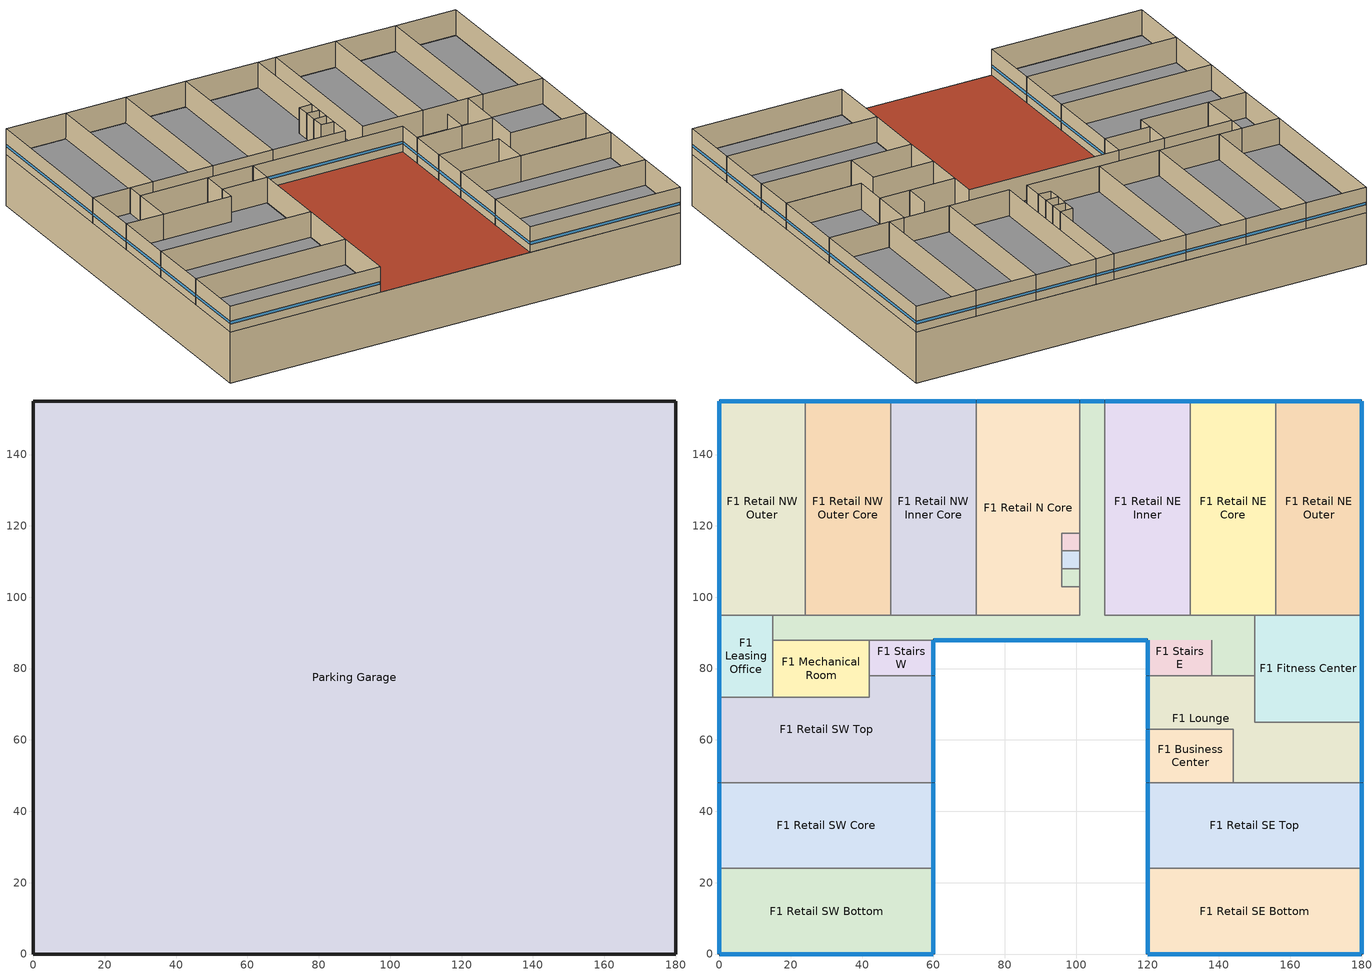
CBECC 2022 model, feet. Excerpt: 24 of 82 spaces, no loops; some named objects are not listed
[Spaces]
Parking Garage
 floor ground (SlabOnOrBelowGradeF073): 180,155 180,0 0,0 0,155 z-20
 wall ground (BelowGradeWallC114): 0,0 180,0 180,155 0,155 0,0 z-20:0
 roof outside (Concrete Podium Roof): 120,0 120,88 60,88 60,0 z0
F1 Business Center
 floor to Parking Garage (OtherFloorU071): 144,63 144,48 120,48 120,63 z0
 wall outside (NonResConcreteExteriorWall): 120,63 120,48 z0:10
 wall to F1 Corridor (WoodFramedInteriorWallU099): 144,48 144,63 120,63 z0:10
 wall to F1 Retail SE Top (WoodFramedInteriorWallU099): 120,48 144,48 z0:10
 wall to F1 Lounge (WoodFramedInteriorWallU099): 144,63 120,63 z0:10
 window (Nonres Fixed Window): 120,62.92 120,48.08 z3.09:4.1
F1 Corridor
 floor to Parking Garage (OtherFloorU071): 108,155 108,95 150,95 150,78 138,78 138,88 15,88 15,95 101,95 101,155 z0
 wall outside (NonResConcreteExteriorWall): 60,88 120,88 / 108,155 101,155 z0:10
 wall to F1 Stairs E (WoodFramedInteriorWallU099): 138,88 138,78 z0:10
 wall to F1 Stairs W (WoodFramedInteriorWallU099): 42,88 60,88 z0:10
 wall to F1 Mechanical Room (WoodFramedInteriorWallU099): 15,88 42,88 z0:10
 wall to F1 Leasing Office (WoodFramedInteriorWallU099): 15,95 15,88 z0:10
 wall to F1 Retail NW Outer (WoodFramedInteriorWallU099): 24,95 15,95 z0:10
 wall to F1 Retail NW Outer Core (WoodFramedInteriorWallU099): 48,95 24,95 z0:10
 wall to F1 Retail NW Inner Core (WoodFramedInteriorWallU099): 72,95 48,95 z0:10
 wall to F1 Retail N Core (WoodFramedInteriorWallU099): 101,103 101,95 72,95 / 101,155 101,118 z0:10
 wall to F1 Elevator S (WoodFramedInteriorWallU099): 101,108 101,103 z0:10
 wall to F1 Elevator Core (WoodFramedInteriorWallU099): 101,113 101,108 z0:10
 wall to F1 Elevator N (WoodFramedInteriorWallU099): 101,118 101,113 z0:10
 wall to F1 Retail NE Inner (WoodFramedInteriorWallU099): 132,95 108,95 108,155 z0:10
 wall to F1 Retail NE Core (WoodFramedInteriorWallU099): 150,95 132,95 z0:10
 wall to F1 Fitness Center (WoodFramedInteriorWallU099): 150,78 150,95 z0:10
 wall to F1 Lounge (WoodFramedInteriorWallU099): 138,78 150,78 z0:10
 window (Nonres Fixed Window): 60.08,88 119.92,88 z3.09:4.09; 107.92,155 101.08,155 z3.09:4.11
F1 Retail SE Top
 floor to Parking Garage (OtherFloorU071): 180,48 180,24 120,24 120,48 z0
 wall outside (NonResConcreteExteriorWall): 180,24 180,48 / 120,48 120,24 z0:10
 wall to F1 Lounge (WoodFramedInteriorWallU099): 180,48 144,48 z0:10
 wall to F1 Retail SE Bottom (WoodFramedInteriorWallU099): 120,24 180,24 z0:10
 window (Nonres Fixed Window): 180,24.08 180,47.92 / 120,47.92 120,24.08 z3.09:4.09
F1 Stairs E
 floor to Parking Garage (OtherFloorU071): 138,88 138,78 120,78 120,88 z0
 wall outside (NonResConcreteExteriorWall): 120,88 120,78 z0:10
 wall to F1 Lounge (WoodFramedInteriorWallU099): 120,78 138,78 z0:10
 window (Nonres Fixed Window): 120,87.92 120,78.08 z3.09:4.1
F1 Stairs W
 floor to Parking Garage (OtherFloorU071): 60,88 60,78 42,78 42,88 z0
 wall outside (NonResConcreteExteriorWall): 60,78 60,88 z0:10
 wall to F1 Mechanical Room (WoodFramedInteriorWallU099): 42,88 42,78 z0:10
 wall to F1 Retail SW Top (WoodFramedInteriorWallU099): 42,78 60,78 z0:10
 window (Nonres Fixed Window): 60,78.08 60,87.92 z3.09:4.1
F1 Mechanical Room
 floor to Parking Garage (OtherFloorU071): 42,88 42,72 15,72 15,88 z0
 wall to F1 Leasing Office (WoodFramedInteriorWallU099): 15,88 15,72 z0:10
 wall to F1 Retail SW Top (WoodFramedInteriorWallU099): 15,72 42,72 42,78 z0:10
F1 Leasing Office
 floor to Parking Garage (OtherFloorU071): 15,95 15,72 0,72 0,95 z0
 wall outside (NonResConcreteExteriorWall): 0,95 0,72 z0:10
 wall to F1 Retail SW Top (WoodFramedInteriorWallU099): 0,72 15,72 z0:10
 wall to F1 Retail NW Outer (WoodFramedInteriorWallU099): 15,95 0,95 z0:10
 window (Nonres Fixed Window): 0,94.92 0,72.08 z3.09:4.09
F1 Retail NW Outer
 floor to Parking Garage (OtherFloorU071): 24,155 24,95 0,95 0,155 z0
 wall outside (NonResConcreteExteriorWall): 24,155 0,155 0,95 z0:10
 wall to F1 Retail NW Outer Core (WoodFramedInteriorWallU099): 24,95 24,155 z0:10
 window (Nonres Fixed Window): 0,154.92 0,95.08 / 23.92,155 0.08,155 z3.09:4.09
F1 Retail NW Outer Core
 floor to Parking Garage (OtherFloorU071): 48,155 48,95 24,95 24,155 z0
 wall outside (NonResConcreteExteriorWall): 48,155 24,155 z0:10
 wall to F1 Retail NW Inner Core (WoodFramedInteriorWallU099): 48,95 48,155 z0:10
 window (Nonres Fixed Window): 47.92,155 24.08,155 z3.09:4.09
F1 Retail NW Inner Core
 floor to Parking Garage (OtherFloorU071): 72,155 72,95 48,95 48,155 z0
 wall outside (NonResConcreteExteriorWall): 72,155 48,155 z0:10
 wall to F1 Retail N Core (WoodFramedInteriorWallU099): 72,95 72,155 z0:10
 window (Nonres Fixed Window): 71.92,155 48.08,155 z3.09:4.09
F1 Retail N Core
 floor to Parking Garage (OtherFloorU071): 101,155 101,118 96,118 96,103 101,103 101,95 72,95 72,155 z0
 wall outside (NonResConcreteExteriorWall): 101,155 72,155 z0:10
 wall to F1 Elevator Core (WoodFramedInteriorWallU099): 96,108 96,113 z0:10
 wall to F1 Elevator N (WoodFramedInteriorWallU099): 96,113 96,118 101,118 z0:10
 wall to F1 Elevator S (WoodFramedInteriorWallU099): 101,103 96,103 96,108 z0:10
 window (Nonres Fixed Window): 100.92,155 72.08,155 z3.09:4.09
F1 Elevator S
 floor to Parking Garage (OtherFloorU071): 101,108 101,103 96,103 96,108 z0
 wall to F1 Elevator Core (WoodFramedInteriorWallU099): 101,108 96,108 z0:10
F1 Elevator Core
 floor to Parking Garage (OtherFloorU071): 101,113 101,108 96,108 96,113 z0
 wall to F1 Elevator N (WoodFramedInteriorWallU099): 101,113 96,113 z0:10
F1 Elevator N
 floor to Parking Garage (OtherFloorU071): 101,118 101,113 96,113 96,118 z0
F1 Retail NE Inner
 floor to Parking Garage (OtherFloorU071): 132,155 132,95 108,95 108,155 z0
 wall outside (NonResConcreteExteriorWall): 132,155 108,155 z0:10
 wall to F1 Retail NE Core (WoodFramedInteriorWallU099): 132,95 132,155 z0:10
 window (Nonres Fixed Window): 131.92,155 108.08,155 z3.09:4.09
F1 Retail NE Core
 floor to Parking Garage (OtherFloorU071): 156,155 156,95 132,95 132,155 z0
 wall outside (NonResConcreteExteriorWall): 156,155 132,155 z0:10
 wall to F1 Fitness Center (WoodFramedInteriorWallU099): 150,95 156,95 z0:10
 wall to F1 Retail NE Outer (WoodFramedInteriorWallU099): 156,95 156,155 z0:10
 window (Nonres Fixed Window): 155.92,155 132.08,155 z3.09:4.09
F1 Fitness Center
 floor to Parking Garage (OtherFloorU071): 180,95 180,65 150,65 150,95 z0
 wall outside (NonResConcreteExteriorWall): 180,65 180,95 z0:10
 wall to F1 Lounge (WoodFramedInteriorWallU099): 150,78 150,65 180,65 z0:10
 wall to F1 Retail NE Outer (WoodFramedInteriorWallU099): 180,95 156,95 z0:10
 window (Nonres Fixed Window): 180,65.08 180,94.92 z3.09:4.09
F1 Lounge
 floor to Parking Garage (OtherFloorU071): 150,78 150,65 180,65 180,48 144,48 144,63 120,63 120,78 138,78 z0
 wall outside (NonResConcreteExteriorWall): 120,78 120,63 / 180,48 180,65 z0:10
 window (Nonres Fixed Window): 120,77.92 120,63.08 / 180,48.08 180,64.92 z3.09:4.1
F1 Retail NE Outer
 floor to Parking Garage (OtherFloorU071): 180,155 180,95 156,95 156,155 z0
 wall outside (NonResConcreteExteriorWall): 180,95 180,155 156,155 z0:10
 window (Nonres Fixed Window): 179.92,155 156.08,155 / 180,95.08 180,154.92 z3.09:4.09
F1 Retail SW Top
 floor to Parking Garage (OtherFloorU071): 60,78 60,48 0,48 0,72 42,72 42,78 z0
 wall outside (NonResConcreteExteriorWall): 60,48 60,78 / 0,72 0,48 z0:10
 wall to F1 Retail SW Core (WoodFramedInteriorWallU099): 0,48 60,48 z0:10
 window (Nonres Fixed Window): 60,48.08 60,77.92 / 0,71.92 0,48.08 z3.09:4.09
F1 Retail SE Bottom
 floor to Parking Garage (OtherFloorU071): 180,24 180,0 120,0 120,24 z0
 wall outside (NonResConcreteExteriorWall): 120,24 120,0 180,0 180,24 z0:10
 window (Nonres Fixed Window): 120.08,0 179.92,0 / 120,23.92 120,0.08 / 180,0.08 180,23.92 z3.09:4.09
F1 Retail SW Bottom
 floor to Parking Garage (OtherFloorU071): 60,24 60,0 0,0 0,24 z0
 wall outside (NonResConcreteExteriorWall): 0,24 0,0 60,0 60,24 z0:10
 wall to F1 Retail SW Core (WoodFramedInteriorWallU099): 60,24 0,24 z0:10
 window (Nonres Fixed Window): 0,23.92 0,0.08 / 60,0.08 60,23.92 / 0.08,0 59.92,0 z3.09:4.09
F1 Retail SW Core
 floor to Parking Garage (OtherFloorU071): 60,48 60,24 0,24 0,48 z0
 wall outside (NonResConcreteExteriorWall): 0,48 0,24 / 60,24 60,48 z0:10
 window (Nonres Fixed Window): 0,47.92 0,24.08 / 60,24.08 60,47.92 z3.09:4.09
[Proj]
Mid-Rise Mixed-Use (5-story): Ruleset=CA 2022 Nonresidential, Vers. 1.0 Alpha (T24N_2022.bin); GasType=NaturalGas; CliZn=ClimateZone12; WeatherStation=CTZ12S22A; HVACAutoSizing=0; UseExcptDsgnModel=0; AutoHardSizeAirFlowPerSqFt=0.58278; AutoHardSizeAirFlowPerTon=350; RunTitle=Mid-Rise Mixed-Use (5-story); AnalysisType=Title24ProposedOnly; DebugScreen=1
[Bldg]
Building 1: BldgAz=0; AboveGrdStoryCnt=5
[Mat]
Gypsum Board - 1/2 in.: CodeCat=Bldg Board and Siding; CodeItem=Gypsum Board - 1/2 in.
Stucco - 7/8 in.: CodeCat=Plastering Materials; CodeItem=Stucco - 7/8 in.
Carpet - 3/4 in.: CodeCat=Finish Materials; CodeItem=Carpet - 3/4 in.
Plywood - 5/8 in.: CodeCat=Bldg Board and Siding; CodeItem=Plywood - 5/8 in.
Compliance Insulation R1.35: CodeCat=Insulation Board; CodeItem=Compliance Insulation R1.35
Compliance Insulation R6.00: CodeCat=Insulation Board; CodeItem=Compliance Insulation R6.00
WoodFrameWall16inOC R11.25: CodeCat=Composite; FrmMat=Wood; FrmConfig=Wall16inOC; FrmDepth=3_5In; CavityIns=11.25
Concrete - 140 lb/ft3 - 10 in.: CodeCat=Concrete; CodeItem=Concrete - 140 lb/ft3 - 10 in.
Stone - 1 in.: CodeCat=Masonry Materials; CodeItem=Stone - 1 in.
WoodFraming16inOC: CodeCat=Composite; FrmMat=Wood; FrmConfig=Wall16inOC; FrmDepth=3_5In; CavityIns=0
Concrete - 140 lb/ft3 - 8 in.: CodeCat=Concrete; CodeItem=Concrete - 140 lb/ft3 - 8 in.
Compliance Insulation R0.20: CodeCat=Insulation Board; CodeItem=Compliance Insulation R0.20
Compliance Insulation R2.15: CodeCat=Insulation Board; CodeItem=Compliance Insulation R2.15
Compliance Insulation R0.50: CodeCat=Insulation Board; CodeItem=Compliance Insulation R0.50
Compliance Insulation R7.60: CodeCat=Insulation Board; CodeItem=Compliance Insulation R7.60
[ConsAssm]
Name | SpecMthd | ExtRoughness | MatRef[1] | MatRef[2] | MatRef[3] | CompatibleSurfType | MatRef[4] | MatRef[5] | MatRef[6] | MatRef[7]
SlabOnOrBelowGradeF073 | FFactor | MediumRough | Concrete - 140 lb/ft3 - 6 in.
WoodFramedInteriorWallU099 | Layers | MediumSmooth | Gypsum Board - 1/2 in. | WoodFrameWall16inOC R11.25 | Gypsum Board - 1/2 in.
Concrete Podium Roof |  |  | Stone - 1 in. | Concrete - 140 lb/ft3 - 10 in. |  | Roof
BelowGradeWallC114 | Layers | Smooth | Concrete - 140 lb/ft3 - 10 in. |  |  | UndergroundWall
OtherFloorU071 |  |  | Concrete - 140 lb/ft3 - 10 in. | Compliance Insulation R6.00 | Compliance Insulation R2.15 | InteriorFloor | Compliance Insulation R0.50 | Plywood - 5/8 in. | Carpet - 3/4 in.
NonResConcreteExteriorWall |  |  | Stucco - 7/8 in. | Concrete - 140 lb/ft3 - 8 in. | Compliance Insulation R1.35 | ExteriorWall | Compliance Insulation R0.20 | Compliance Insulation R7.60 | WoodFraming16inOC | Gypsum Board - 1/2 in.
[FenCons]
Nonres Fixed Window: FenProdType=FixedWindow; SHGC=0.25; UFactor=0.36; VT=0.42
[Story]
Building Story Parking Garage; Building Story Nonresidential
[Spc]
Name | Story | CondgType | ThrmlZnRef | Vol | SpcFunc | HasProcExh | IntLPDReg | SHWFluidSegRef | OccSensorCtrl | SpcFuncDefaultsRef | PriSide100PctControlled | SecSide100PctControlled
Parking Garage | Building Story Parking Garage | Unconditioned | Thermal Zone: Parking Garage | 558000 | Parking Garage Area (Parking Zone) | 1
F1 Business Center | Building Story Nonresidential |  | Thermal Zone: F1 Business Center | 3600 | Convention, Conference, Multipurpose and Meeting Area |  | 0.6 | DHW Supply Elec | 1
F1 Corridor | Building Story Nonresidential |  | Thermal Zone: F1 Corridor | 14850 |  |  | 0.4 |  | 1 | Corridor Space | 1 | 1
F1 Lounge | Building Story Nonresidential |  | Thermal Zone: F1 Lounge | 10500 | Lounge, Breakroom, or Waiting Area |  | 0.55 | DHW Supply Gas | 1 |  | 0
F1 Elevator Core; F1 Elevator N; F1 Elevator S | Building Story Nonresidential | IndirectlyConditioned | Thermal Zone: F1 Corridor | 250 |  |  | 0.4 |  |  | Elevator
F1 Fitness Center | Building Story Nonresidential |  | Thermal Zone: F1 Fitness Center | 9000 | Exercise/Fitness Center and Gymnasium Areas |  | 0.5 | DHW Supply Gas
F1 Leasing Office | Building Story Nonresidential |  | Thermal Zone: F1 Leasing Office | 3450 | Office Area (>250 square feet) |  | 0.6 | DHW Supply Elec
F1 Mechanical Room | Building Story Nonresidential |  | Thermal Zone: F1 Mechanical Room | 4320 | Electrical, Mechanical, Telephone Rooms |  | 0.4 | DHW Supply Elec
F1 Retail N Core | Building Story Nonresidential |  | Thermal Zone: F1 Retail N-NW | 16650 |  |  | 0.95 |  |  | Retail Space
F1 Retail NE Core | Building Story Nonresidential |  | Thermal Zone: F1 Retail NE | 14400 |  |  | 0.95 | DHW Supply Elec |  | Retail Space
F1 Retail NE Inner | Building Story Nonresidential |  | Thermal Zone: F1 Retail NE | 14400 |  |  | 0.95 |  |  | Retail Space
F1 Retail NE Outer | Building Story Nonresidential |  | Thermal Zone: F1 Retail NE | 14400 |  |  | 0.95 |  |  | Retail Space | 1 | 1
F1 Retail NW Inner Core; F1 Retail NW Outer Core | Building Story Nonresidential |  | Thermal Zone: F1 Retail N-NW | 14400 |  |  | 0.95 |  |  | Retail Space
F1 Retail NW Outer | Building Story Nonresidential |  | Thermal Zone: F1 Retail N-NW | 14400 |  |  | 0.95 |  |  | Retail Space | 1 | 1
F1 Retail SE Bottom; F1 Retail SE Top | Building Story Nonresidential |  | Thermal Zone: F1 Retail SE | 14400 |  |  | 0.95 |  |  | Retail Space | 1 | 1
F1 Retail SW Bottom; F1 Retail SW Core | Building Story Nonresidential |  | Thermal Zone: F1 Retail SW | 14400 |  |  | 0.95 |  |  | Retail Space | 1 | 1
F1 Retail SW Top | Building Story Nonresidential |  | Thermal Zone: F1 Retail SW | 15480 |  |  | 0.95 |  |  | Retail Space | 1 | 1
F1 Stairs E; F1 Stairs W | Building Story Nonresidential |  | Thermal Zone: F1 Corridor | 1800 | Stairwell |  | 0.6 |  | 1
[ThrmlZn] HasUnknownHVAC=0
Name | Type | VentSysRef | VentStd | VentStdDesc | VentSrc
Thermal Zone: F1 Business Center; Thermal Zone: F1 Corridor; Thermal Zone: F1 Lounge; Thermal Zone: F1 Fitness Center; Thermal Zone: F1 Leasing Office; Thermal Zone: F1 Mechanical Room; Thermal Zone: F1 Retail N-NW; Thermal Zone: F1 Retail NE; Thermal Zone: F1 Retail SE; Thermal Zone: F1 Retail SW | Conditioned | BaseSys5 F1
Thermal Zone: Parking Garage | Unconditioned | Parking Garage Vent System | T24-2022 | Exhaust | Forced
[ZnSys] Type=VentilationOnly; ExhSysType=Balanced
Name | Cnt
Bal F2 1-Bed Core N; Bal F2 3-Bed NE; Bal F2 3-Bed NW; Bal F2 Studio SE; Bal F2 Studio SW; Bal F5 2-Bed East; Bal F5 2-Bed West; Bal F2-4 Laundry; Bal F2-4 Corridor | 3
Bal F2 1-Bed Core West; Bal F2 1-Bed Core East; Bal F2 2-Bed Core NE-NW | 6
Bal F2 1-Bed North | 15
Bal F5 1-Bed North | 5
Bal F5 2-Bed Core NE-NW; Bal F5 1-Bed Core West; Bal F5 1-Bed Core East | 2
Bal F2 2-Bed East; Bal F2 2-Bed West | 9
Bal F5 1-Bed Core N; Bal F5 3-Bed NE; Bal F5 3-Bed NW; Bal F5 Studio SE; Bal F5 Studio SW; Bal F5 Laundry; Bal F5 Corridor | 1
[SpcFuncDefaults]
Name | SpcFunc | SHWFluidSegRef | VentSpcFunc
Retail Space | Retail Sales Area (Retail Merchandise Sales) | DHW Supply Elec
Elevator | Electrical, Mechanical, Telephone Rooms | DHW Supply Elec | General - Unoccupied
Corridor Space | Corridor Area
[ResDHWSys]
Residential DHW System: CentralSys=1; DistType=Demand Control (Standard Design for new construction); SysStoryCnt=4; AnnualSolFrac=0.35; WtrHtrTankVol=280
[ResWtrHtr]
Res Gas Water Heater: InpRating=160000; UEF=0.57; TankVol=200; StdbyLossFrac=0.02; ThrmlEff=0.8; Cnt=3
